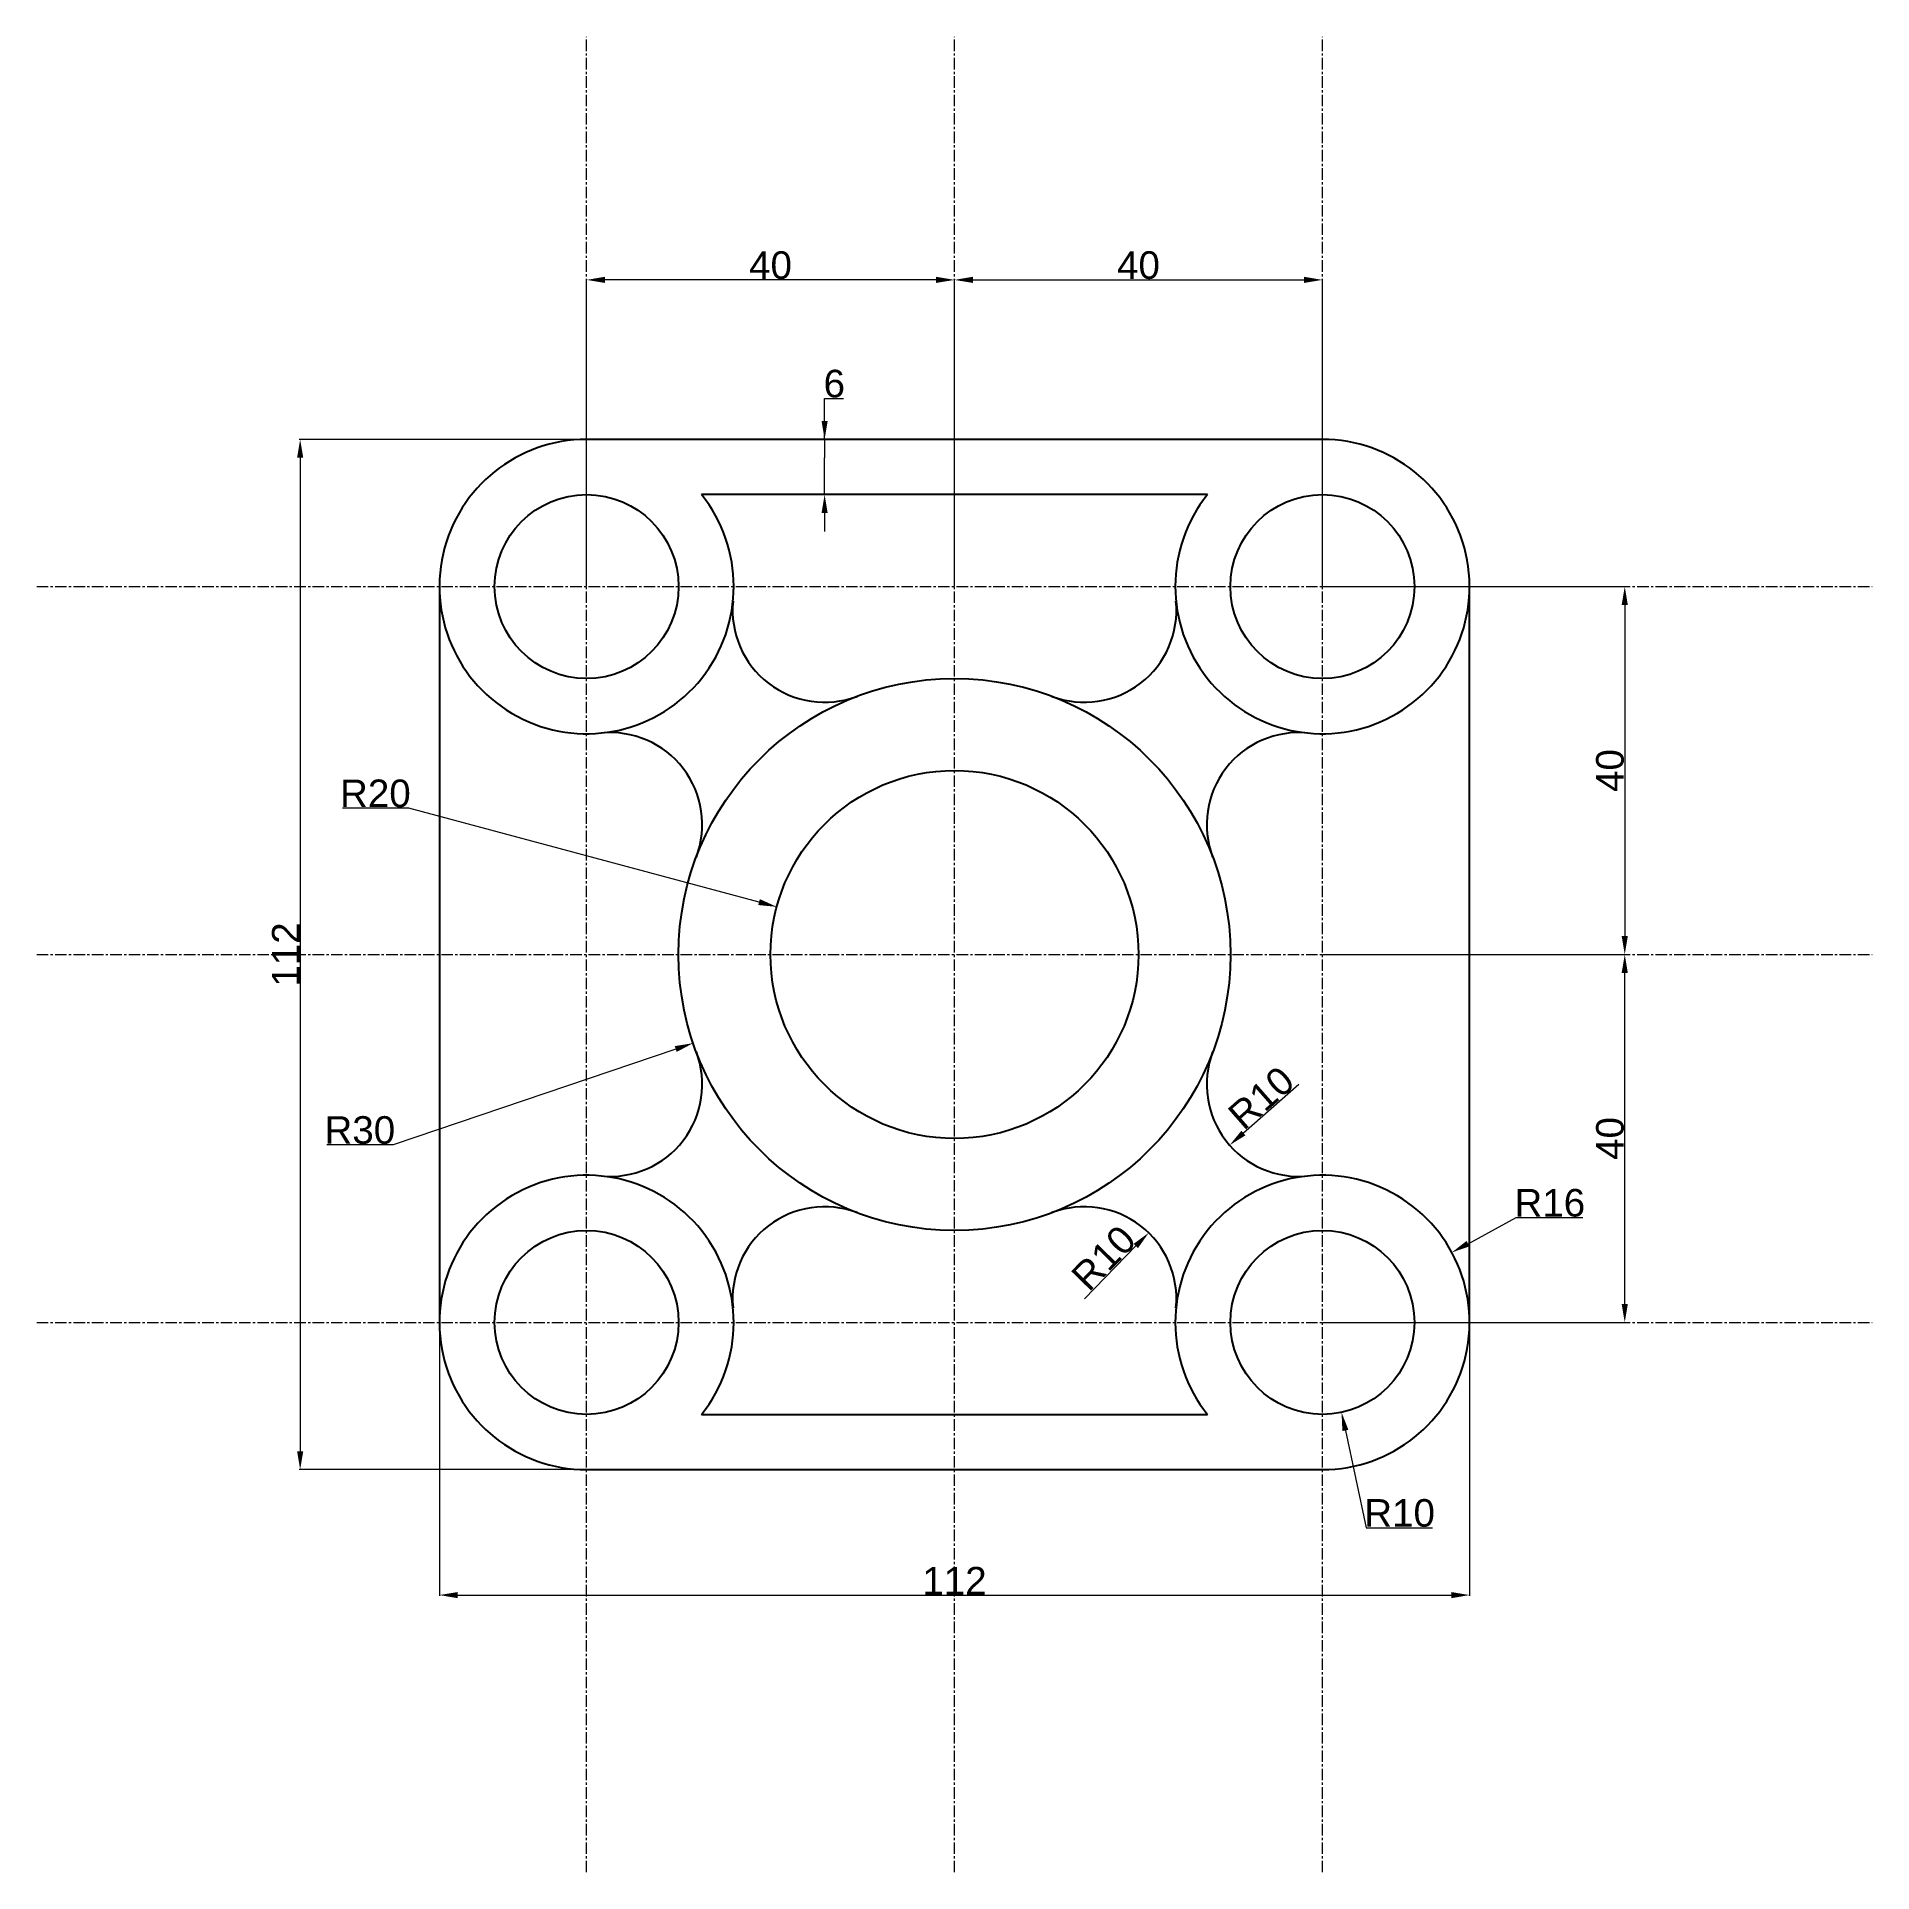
# Model space of a CAD drawing. Header units: millimetres. Extents: x -100 to 100, y -100 to 100.
import ezdxf

# ---------------------------------------------------------------- set-up
doc = ezdxf.new("R2010")
doc.units = ezdxf.units.MM
doc.header["$MEASUREMENT"] = 0
doc.linetypes.add('CENTER', pattern=[2, 1.25, -0.25, 0.25, -0.25])
doc.layers.add('AM_5', color=3, linetype='Continuous', lineweight=15)
doc.layers.add('AM_7', color=4, linetype='CENTER', lineweight=15)
doc.styles.get("Standard").update_dxf_attribs({"font": 'arial.ttf'})
doc.dimstyles.new('AM_ANSI$0', dxfattribs={"dimtxt": 3, "dimasz": 2, "dimexe": 0.1, "dimexo": 0.05, "dimgap": 0.06, "dimtad": 1, "dimtoh": 1, "dimdec": 3, "dimzin": 9, "dimdsep": 46, "dimtxsty": 'Standard', "dimcen": 0, "dimclrd": 256, "dimclre": 256, "dimclrt": 2, "dimadec": 0, "dimazin": 2, "dimtp": 0.1, "dimtm": 0.1, "dimtfac": 0.71, "dimtdec": 3, "dimtofl": 0, "dimtmove": 0, "dimatfit": 3, "dimfxl": 1, "dimtolj": 1, "dimtzin": 7, "dimlwd": -1, "dimlwe": -1, "dimarcsym": 1})
doc.dimstyles.new('AM_ANSI$4', dxfattribs={"dimtxt": 3, "dimasz": 2, "dimexe": 0.1, "dimexo": 0.05, "dimgap": 0.06, "dimtad": 1, "dimtoh": 1, "dimdec": 3, "dimzin": 9, "dimdsep": 46, "dimtxsty": 'Standard', "dimcen": 0, "dimclrd": 256, "dimclre": 256, "dimclrt": 2, "dimadec": 0, "dimazin": 2, "dimtp": 0.1, "dimtm": 0.1, "dimtfac": 0.71, "dimtdec": 3, "dimtofl": 0, "dimtmove": 0, "dimatfit": 0, "dimfxl": 1, "dimtolj": 1, "dimtzin": 7, "dimlwd": -1, "dimlwe": -1, "dimarcsym": 1})

# ---------------------------------------------------------------- blocks, each defined once
blk = doc.blocks.new('*D5')
at = {"layer": 'AM_5', "transparency": 16777216}
for p, q in [((-40, 40.05), (-40, 73.44)), ((-2, 73.34), (-38, 73.34)), ((0, 56.05), (0, 73.44))]:
    blk.add_line(p, q, dxfattribs=at)
for points in [[(-38, 73.68), (-38, 73.01), (-40, 73.34)], [(-2, 73.68), (-2, 73.01), (0, 73.34)]]:
    blk.add_solid(points, dxfattribs=at)
at = {"layer": 'Defpoints', "color": 0, "transparency": 16777216}
for p in [(-40, 73.34), (0, 56), (-40, 40)]:
    blk.add_point(p, dxfattribs=at)
at = {"layer": 'AM_5', "color": 2, "transparency": 16777216, "insert": (-20, 74.93), "char_height": 3, "attachment_point": 5}
blk.add_mtext('\\A1;40', dxfattribs=at)
blk = doc.blocks.new('*D6')
at = {"layer": 'AM_5', "transparency": 16777216}
for p, q in [((0, 40.05), (0, 73.44)), ((2, 73.34), (38, 73.34)), ((40, 40.05), (40, 73.44))]:
    blk.add_line(p, q, dxfattribs=at)
for points in [[(2, 73.68), (2, 73.01), (0, 73.34)], [(38, 73.68), (38, 73.01), (40, 73.34)]]:
    blk.add_solid(points, dxfattribs=at)
at = {"layer": 'Defpoints', "color": 0, "transparency": 16777216}
for p in [(40, 73.34), (0, 40), (40, 40)]:
    blk.add_point(p, dxfattribs=at)
at = {"layer": 'AM_5', "color": 2, "transparency": 16777216, "insert": (20, 74.93), "char_height": 3, "attachment_point": 5}
blk.add_mtext('\\A1;40', dxfattribs=at)
blk = doc.blocks.new('*D7')
at = {"layer": 'AM_5', "transparency": 16777216}
for p, q in [((-56, -40.05), (-56, -69.74)), ((56, -40.05), (56, -69.74)), ((-54, -69.64), (54, -69.64))]:
    blk.add_line(p, q, dxfattribs=at)
for points in [[(-54, -69.31), (-54, -69.98), (-56, -69.64)], [(54, -69.31), (54, -69.98), (56, -69.64)]]:
    blk.add_solid(points, dxfattribs=at)
at = {"layer": 'Defpoints', "color": 0, "transparency": 16777216}
for p in [(-56, -40), (56, -40), (56, -69.64)]:
    blk.add_point(p, dxfattribs=at)
at = {"layer": 'AM_5', "color": 2, "transparency": 16777216, "insert": (0, -68.08), "char_height": 3, "attachment_point": 5}
blk.add_mtext('\\A1;112', dxfattribs=at)
blk = doc.blocks.new('*D8')
at = {"layer": 'AM_5', "transparency": 16777216}
for p, q in [((-40.05, 56), (-71.24, 56)), ((-71.14, 54), (-71.14, -54)), ((-40.05, -56), (-71.24, -56))]:
    blk.add_line(p, q, dxfattribs=at)
for points in [[(-71.47, 54), (-70.8, 54), (-71.14, 56)], [(-71.47, -54), (-70.8, -54), (-71.14, -56)]]:
    blk.add_solid(points, dxfattribs=at)
at = {"layer": 'Defpoints', "color": 0, "transparency": 16777216}
for p in [(-40, 56), (-71.14, -56), (-40, -56)]:
    blk.add_point(p, dxfattribs=at)
at = {"layer": 'AM_5', "color": 2, "transparency": 16777216, "insert": (-72.7, 0), "char_height": 3, "attachment_point": 5, "rotation": 90}
blk.add_mtext('\\A1;112', dxfattribs=at)
blk = doc.blocks.new('*D9')
at = {"layer": 'AM_5', "transparency": 16777216}
for p, q in [((40.05, 40), (72.97, 40)), ((72.87, 38), (72.87, 2)), ((40.05, 0), (72.97, 0))]:
    blk.add_line(p, q, dxfattribs=at)
for points in [[(72.53, 38), (73.2, 38), (72.87, 40)], [(72.53, 2), (73.2, 2), (72.87, 0)]]:
    blk.add_solid(points, dxfattribs=at)
at = {"layer": 'Defpoints', "color": 0, "transparency": 16777216}
for p in [(40, 40), (40, 0), (72.87, 0)]:
    blk.add_point(p, dxfattribs=at)
at = {"layer": 'AM_5', "color": 2, "transparency": 16777216, "insert": (71.27, 20), "char_height": 3, "attachment_point": 5, "rotation": 90}
blk.add_mtext('\\A1;40', dxfattribs=at)
blk = doc.blocks.new('*D10')
at = {"layer": 'AM_5', "transparency": 16777216}
for p, q in [((40.05, 0), (72.97, 0)), ((72.87, -38), (72.87, -2)), ((40.05, -40), (72.97, -40))]:
    blk.add_line(p, q, dxfattribs=at)
for points in [[(72.53, -2), (73.2, -2), (72.87, 0)], [(72.53, -38), (73.2, -38), (72.87, -40)]]:
    blk.add_solid(points, dxfattribs=at)
at = {"layer": 'Defpoints', "color": 0, "transparency": 16777216}
for p in [(40, 0), (72.87, 0), (40, -40)]:
    blk.add_point(p, dxfattribs=at)
at = {"layer": 'AM_5', "color": 2, "transparency": 16777216, "insert": (71.27, -20), "char_height": 3, "attachment_point": 5, "rotation": 90}
blk.add_mtext('\\A1;40', dxfattribs=at)
blk = doc.blocks.new('*D11')
at = {"layer": 'AM_5', "transparency": 16777216}
blk.add_line((37.42, -14.13), (31.41, -19.41), dxfattribs=at)
blk.add_solid([(31.19, -19.16), (31.63, -19.66), (29.91, -20.73)], dxfattribs=at)
at = {"layer": 'Defpoints', "color": 0, "transparency": 16777216}
for p in [(37.42, -14.13), (29.91, -20.73)]:
    blk.add_point(p, dxfattribs=at)
at = {"layer": 'AM_5', "color": 2, "transparency": 16777216, "insert": (33.35, -15.59), "char_height": 3, "attachment_point": 5, "rotation": 41.3142}
blk.add_mtext('\\A1;R10', dxfattribs=at)
blk = doc.blocks.new('*D12')
at = {"layer": 'AM_5', "transparency": 16777216}
blk.add_line((14.13, -37.42), (19.71, -31.69), dxfattribs=at)
blk.add_solid([(19.47, -31.46), (19.95, -31.92), (21.11, -30.26)], dxfattribs=at)
at = {"layer": 'Defpoints', "color": 0, "transparency": 16777216}
for p in [(21.11, -30.26), (14.13, -37.42)]:
    blk.add_point(p, dxfattribs=at)
at = {"layer": 'AM_5', "color": 2, "transparency": 16777216, "insert": (16.22, -32.99), "char_height": 3, "attachment_point": 5, "rotation": 45.7441}
blk.add_mtext('\\A1;R10', dxfattribs=at)
blk = doc.blocks.new('*D13')
at = {"layer": 'AM_5', "transparency": 16777216}
for p, q in [((42.5, -51.74), (44.75, -62.32)), ((44.75, -62.32), (51.96, -62.32))]:
    blk.add_line(p, q, dxfattribs=at)
blk.add_solid([(42.82, -51.67), (42.17, -51.81), (42.08, -49.78)], dxfattribs=at)
at = {"layer": 'Defpoints', "color": 0, "transparency": 16777216}
for p in [(40, -40), (42.08, -49.78)]:
    blk.add_point(p, dxfattribs=at)
at = {"layer": 'AM_5', "color": 2, "transparency": 16777216, "insert": (48.39, -60.73), "char_height": 3, "attachment_point": 5}
blk.add_mtext('\\A1;R10', dxfattribs=at)
blk = doc.blocks.new('*D14')
at = {"layer": 'AM_5', "transparency": 16777216}
for p, q in [((55.83, -31.44), (61.07, -28.6)), ((61.07, -28.6), (68.3, -28.6))]:
    blk.add_line(p, q, dxfattribs=at)
blk.add_solid([(55.67, -31.14), (55.99, -31.73), (54.07, -32.39)], dxfattribs=at)
at = {"layer": 'Defpoints', "color": 0, "transparency": 16777216}
for p in [(54.07, -32.39), (40, -40)]:
    blk.add_point(p, dxfattribs=at)
at = {"layer": 'AM_5', "color": 2, "transparency": 16777216, "insert": (64.72, -27.01), "char_height": 3, "attachment_point": 5}
blk.add_mtext('\\A1;R16', dxfattribs=at)
blk = doc.blocks.new('*D15')
at = {"layer": 'AM_5', "transparency": 16777216}
for p, q in [((-30.3, -10.28), (-61.01, -20.69)), ((-61.01, -20.69), (-68.23, -20.69))]:
    blk.add_line(p, q, dxfattribs=at)
blk.add_solid([(-30.41, -9.96), (-30.2, -10.59), (-28.41, -9.64)], dxfattribs=at)
at = {"layer": 'Defpoints', "color": 0, "transparency": 16777216}
for p in [(0, 0), (-28.41, -9.64)]:
    blk.add_point(p, dxfattribs=at)
at = {"layer": 'AM_5', "color": 2, "transparency": 16777216, "insert": (-64.65, -19.1), "char_height": 3, "attachment_point": 5}
blk.add_mtext('\\A1;R30', dxfattribs=at)
blk = doc.blocks.new('*D16')
at = {"layer": 'AM_5', "transparency": 16777216}
for p, q in [((-59.32, 15.91), (-66.54, 15.91)), ((-21.25, 5.7), (-59.32, 15.91))]:
    blk.add_line(p, q, dxfattribs=at)
blk.add_solid([(-21.16, 6.02), (-21.34, 5.38), (-19.32, 5.18)], dxfattribs=at)
at = {"layer": 'Defpoints', "color": 0, "transparency": 16777216}
for p in [(-19.32, 5.18), (0, 0)]:
    blk.add_point(p, dxfattribs=at)
at = {"layer": 'AM_5', "color": 2, "transparency": 16777216, "insert": (-62.96, 17.5), "char_height": 3, "attachment_point": 5}
blk.add_mtext('\\A1;R20', dxfattribs=at)
blk = doc.blocks.new('*D17')
at = {"layer": 'AM_5', "transparency": 16777216}
for p, q in [((-14.12, 56), (-14.12, 60.46)), ((-14.12, 60.46), (-12.08, 60.46)), ((-14.12, 58), (-14.12, 60)), ((-11.85, 56), (-14.22, 56)), ((-14.12, 56), (-14.12, 54)), ((-14.12, 52), (-14.12, 54)), ((-14.12, 50), (-14.12, 52)), ((-11.85, 50), (-14.22, 50)), ((-14.12, 48), (-14.12, 46))]:
    blk.add_line(p, q, dxfattribs=at)
for points in [[(-14.45, 58), (-13.79, 58), (-14.12, 56)], [(-14.45, 48), (-13.79, 48), (-14.12, 50)]]:
    blk.add_solid(points, dxfattribs=at)
at = {"layer": 'Defpoints', "color": 0, "transparency": 16777216}
for p in [(-11.8, 56), (-14.12, 50), (-11.8, 50)]:
    blk.add_point(p, dxfattribs=at)
at = {"layer": 'AM_5', "color": 2, "transparency": 16777216, "insert": (-13.07, 62.05), "char_height": 3, "attachment_point": 5}
blk.add_mtext('\\A1;6', dxfattribs=at)

msp = doc.modelspace()

# ---------------------------------------------------------------- linework, layer by layer
for p, q in [((40, 56), (-40, 56)), ((27.51, 50), (-27.51, 50)), ((-56, 40), (-56, -40)), ((56, -40), (56, 40)), ((-27.51, -50), (27.51, -50)), ((-40, -56), (40, -56))]:
    msp.add_line(p, q)
for centre, radius in [((-40, 40), 10), ((40, 40), 10), ((0, 0), 30), ((0, 0), 20), ((-40, -40), 10), ((40, -40), 10)]:
    msp.add_circle(centre, radius)
for centre, radius, start, end in [((-40, 40), 16, 90, 38.682187), ((40, 40), 16, 141.317813, 90), ((-14.1281, 37.4219), 10, 174.309245, 290.683379), ((14.1281, 37.4219), 10, 249.316621, 5.690755), ((-37.4219, 14.1281), 10, 339.316621, 95.690755), ((37.4219, 14.1281), 10, 84.309245, 200.683379), ((-37.4219, -14.1281), 10, 264.309245, 20.683379), ((37.4219, -14.1281), 10, 159.316621, 275.690755), ((-40, -40), 16, 321.317813, 270), ((40, -40), 16, 270, 218.682187), ((-14.1281, -37.4219), 10, 69.316621, 185.690755), ((14.1281, -37.4219), 10, 354.309245, 110.683379)]:
    msp.add_arc(centre, radius, start, end)
at = {"layer": 'AM_7'}
for p, q in [((-40, -99.7786), (-40, 99.7786)), ((0, -99.7786), (0, 99.7786)), ((40, -99.7786), (40, 99.7786)), ((-99.7786, 40), (99.7786, 40)), ((-99.7786, 0), (99.7786, 0)), ((-99.7786, -40), (99.7786, -40))]:
    msp.add_line(p, q, dxfattribs=at)

# ---------------------------------------------------------------- dimensions: what is measured, and where the dimension line sits
at = {"layer": 'AM_5'}
dim = msp.add_linear_dim(base=(-40, 73.3425), p1=(0, 56), p2=(-40, 40), dimstyle='AM_ANSI$0', override={"dimpost": ''}, dxfattribs=at)
dim.commit()
dim.dimension.update_dxf_attribs({"geometry": '*D5', "text_midpoint": (-20, 74.9342)})
dim = msp.add_linear_dim(base=(40, 73.3425), p1=(0, 40), p2=(40, 40), dimstyle='AM_ANSI$0', dxfattribs=at)
dim.commit()
dim.dimension.update_dxf_attribs({"geometry": '*D6', "text_midpoint": (20, 74.9342)})
dim = msp.add_linear_dim(base=(-14.1207, 50), p1=(-11.7998, 56), p2=(-11.7998, 50), angle=90, dimstyle='AM_ANSI$0', dxfattribs=at)
dim.commit()
dim.dimension.update_dxf_attribs({"geometry": '*D17', "text_midpoint": (-13.0702, 60.4568), "dimtype": 160})
dim = msp.add_linear_dim(base=(-71.136, -56), p1=(-40, 56), p2=(-40, -56), angle=90, dimstyle='AM_ANSI$0', override={"dimpost": ''}, dxfattribs=at)
dim.commit()
dim.dimension.update_dxf_attribs({"geometry": '*D8', "text_midpoint": (-72.7021, 0)})
for base, p1, p2, angle, picture, middle in [((72.866, 0), (40, 40), (40, 0), 90, '*D9', (71.2743, 20)), ((72.866, 0), (40, -40), (40, 0), 90, '*D10', (71.2743, -20)), ((56, -69.6449), (-56, -40), (56, -40), 0, '*D7', (0, -68.0788))]:
    dim = msp.add_linear_dim(base=base, p1=p1, p2=p2, angle=angle, dimstyle='AM_ANSI$0', dxfattribs=at)
    dim.commit()
    dim.dimension.update_dxf_attribs({"geometry": picture, "text_midpoint": middle})
for center, mpoint, picture, middle in [((0, 0), (-19.3176, 5.1798), '*D16', (-62.96, 15.9063)), ((0, 0), (-28.4101, -9.6366), '*D15', (-64.648, -20.694)), ((40, -40), (54.0728, -32.387), '*D14', (64.7153, -28.6006)), ((14.1281, -37.4219), (21.1068, -30.2596), '*D12', (17.3634, -34.1014)), ((40, -40), (42.0801, -49.7813), '*D13', (48.3859, -62.3202))]:
    dim = msp.add_radius_dim(center=center, mpoint=mpoint, dimstyle='AM_ANSI$4', dxfattribs=at)
    dim.commit()
    dim.dimension.update_dxf_attribs({"geometry": picture, "text_midpoint": middle, "dimtype": 164})
dim = msp.add_radius_dim(center=(37.4219, -14.1281), mpoint=(29.9109, -20.73), dimstyle='AM_ANSI$4', override={"dimpost": ''}, dxfattribs=at)
dim.commit()
dim.dimension.update_dxf_attribs({"geometry": '*D11', "text_midpoint": (34.4005, -16.7838), "dimtype": 164})

doc.saveas('drawing.dxf')
